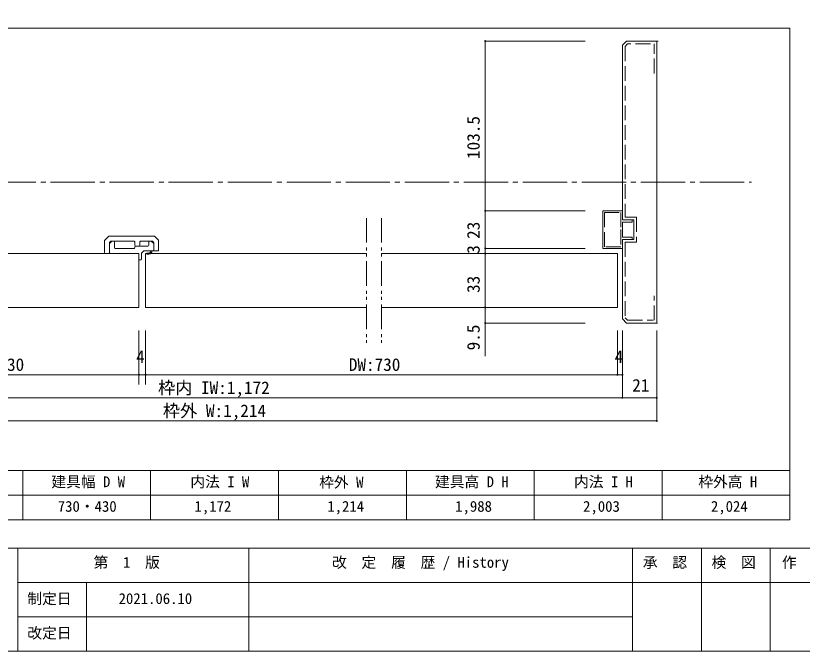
# Model space of a CAD drawing. Units: millimetres on the paper, enlarged 10 times, with parts at other scales. Extents: x -1985 to 2015, y -1370 to 1400.
# Drawn here: x -1179 to 420, y -1370 to -78 of the extents above; entities that cross this region are included whole.
import ezdxf
from ezdxf.enums import TextEntityAlignment as Align

# ---------------------------------------------------------------- set-up
doc = ezdxf.new("R2010")
doc.units = ezdxf.units.MM
doc.header["$LTSCALE"] = 10
doc.header["$PDMODE"] = 32
doc.header["$PDSIZE"] = 2
for name, pattern in [('CHAIN2', [12, 9, -1, 1, -1]), ('DASHED3', [4, 3, -1]), ('DOUBLE_CHAIN1', [8.8, 5, -1, 0.6, -0.6, 0.6, -1])]:
    doc.linetypes.add(name, pattern=pattern)
for name, color, linetype, lineweight in [('1-0_下線', 7, 'Continuous', 9), ('1-1_0', 7, 'Continuous', 18), ('2-0_18', 7, 'Continuous', 9)]:
    doc.layers.add(name, color=color, linetype=linetype, lineweight=lineweight)
doc.styles.add('ＭＳ ゴシック', font='')
doc.styles.get('ＭＳ ゴシック').set_extended_font_data('MS Gothic')

# ---------------------------------------------------------------- blocks, each defined once
blk = doc.blocks.new('A$C2F6970C9')
at = {"layer": '1-1_0'}
for p, q in [((0, 200), (30, 230)), ((0, 90), (0, 200)), ((30, 230), (60, 230)), ((60, 150), (60, 230)), ((480, 230), (510, 230)), ((480, 180), (480, 230)), ((510, 230), (540, 200)), ((540, 120), (540, 200)), ((70, 140), (300, 140)), ((310, 150), (310, 160)), ((320, 170), (470, 170)), ((392.93, 82.93), (417.07, 107.07)), ((424.14, 110), (530, 110)), ((10, 80), (350, 80)), ((360, 10), (360, 70)), ((370, 0), (380, 0)), ((390, 10), (390, 75.86)), ((480, 84), (461, 84)), ((480, 70), (461, 70))]:
    blk.add_line(p, q, dxfattribs=at)
for centre, radius, start, end in [((70, 150), 10, 180, 270), ((300, 150), 10, 270, 0), ((320, 160), 10, 90, 180), ((424.14, 100), 10, 90, 135), ((470, 180), 10, 270, 0), ((480, 110), 40, 270, 0), ((480, 110), 26, 270, 0), ((530, 120), 10, 270, 0), ((10, 90), 10, 180, 270), ((350, 70), 10, 0, 90), ((370, 10), 10, 180, 270), ((380, 10), 10, 270, 0), ((400, 75.86), 10, 135, 180), ((461, 77), 7, 90, 270)]:
    blk.add_arc(centre, radius, start, end, dxfattribs=at)
blk = doc.blocks.new('A$C6C1575FA')
at = {"layer": '1-1_0'}
for p, q in [((47.07, 207.07), (2.93, 162.93)), ((605.86, 210), (54.14, 210)), ((657.07, 162.93), (612.93, 207.07)), ((0, 155.86), (0, 10)), ((60, 131.01), (60, 10)), ((71.92, 147.07), (62.93, 138.08)), ((360, 150), (78.99, 150)), ((370, 140), (370, 100)), ((430, 100), (430, 140)), ((581.01, 150), (440, 150)), ((597.07, 138.08), (588.08, 147.07)), ((600, 40), (600, 131.01)), ((660, 40), (660, 155.86)), ((50, 0), (10, 0)), ((420, 90), (380, 90)), ((650, 30), (610, 30))]:
    blk.add_line(p, q, dxfattribs=at)
for centre, start, end in [((54.14, 200), 90, 135), ((605.86, 200), 45, 90), ((10, 155.86), 135, 180), ((70, 131.01), 135, 180), ((78.99, 140), 90, 135), ((360, 140), 0, 90), ((380, 100), 180, 270), ((420, 100), 270, 0), ((440, 140), 90, 180), ((581.01, 140), 45, 90), ((590, 131.01), 0, 45), ((650, 155.86), 0, 45), ((10, 10), 180, 270), ((50, 10), 270, 0), ((610, 40), 180, 270), ((650, 40), 270, 0)]:
    blk.add_arc(centre, 10, start, end, dxfattribs=at)

msp = doc.modelspace()

# ---------------------------------------------------------------- linework, layer by layer
at = {"layer": '1-0_下線'}
msp.add_line((395, -102.5), (-1935, -102.5), dxfattribs=at)
msp.add_lwpolyline([(-1935, -102.5), (395, -102.5), (395, -1002.5), (-1935, -1002.5)], close=True, dxfattribs=at)
msp.add_lwpolyline([(-1935, -102.5), (-1935, -1002.5), (395, -1002.5), (395, -102.5)], dxfattribs=at)
at = {"layer": '1-1_0', "lineweight": 9}
for p, q in [((395, -102.5), (-1935, -102.5)), ((395, -102.5), (-1935, -102.5)), ((395, -1002.5), (395, -102.5)), ((395, -1002.5), (-1935, -1002.5)), ((395, -1002.5), (-1935, -1002.5)), ((-1165, -1002.5), (-1165, -1102.5)), ((-905, -1002.5), (-905, -1102.5)), ((-645, -1002.5), (-645, -1102.5)), ((-385, -1002.5), (-385, -1102.5)), ((-125, -1002.5), (-125, -1102.5)), ((135, -1002.5), (135, -1102.5)), ((395, -1002.5), (395, -1102.5)), ((395, -1052.5), (-1935, -1052.5)), ((395, -1102.5), (-1935, -1102.5)), ((2015, -1160), (-1985, -1160)), ((-1175, -1160), (-1175, -1370)), ((-705, -1160), (-705, -1370)), ((75, -1160), (75, -1370)), ((215, -1160), (215, -1370)), ((355, -1160), (355, -1370)), ((2015, -1230), (-1175, -1230)), ((-1035, -1230), (-1035, -1370)), ((75, -1300), (-1175, -1300))]:
    msp.add_line(p, q, dxfattribs=at)
msp.add_lwpolyline([(-1985, -1370), (2015, -1370), (2015, 1400), (-1985, 1400)], close=True, dxfattribs=at)
at = {"layer": '2-0_18'}
for p, q in [((-224.69, -129.17), (-224.69, -769.8)), ((-21.35, -129.17), (-224.69, -129.17)), ((126.84, -129.17), (62.58, -129.17)), ((124.25, -702.5), (124.25, -129.17)), ((-21.35, -474.17), (-224.69, -474.17)), ((-21.35, -550.83), (-224.69, -550.83)), ((-21.35, -560.83), (-243.13, -560.83)), ((-21.35, -670.83), (-243.13, -670.83)), ((-21.35, -702.5), (-224.69, -702.5)), ((62.58, -702.5), (125.72, -702.5)), ((-928.61, -827.5), (-928.61, -717.5)), ((-928.61, -827.5), (-928.61, -717.5)), ((-915.28, -827.5), (-915.28, -717.5)), ((44.25, -807.5), (44.25, -717.5)), ((54.25, -854.6), (54.25, -717.5)), ((-1594.08, -807.5), (54.25, -807.5)), ((-1664.08, -854.6), (124.25, -854.6))]:
    msp.add_line(p, q, dxfattribs=at)
at = {"layer": '2-0_18', "linetype": 'DASHED3'}
for p, q in [((111.18, -134.72), (64.88, -134.72)), ((118.69, -194.72), (118.69, -134.72)), ((118.69, -696.94), (118.69, -646.94)), ((64.88, -696.94), (116.78, -696.94))]:
    msp.add_line(p, q, dxfattribs=at)
at = {"layer": '2-0_18', "linetype": 'CHAIN2'}
msp.add_line((-1708.24, -415.83), (316.68, -415.83), dxfattribs=at)
at = {"layer": '2-0_18', "linetype": 'DOUBLE_CHAIN1'}
for p, q in [((-466.15, -488.97), (-466.15, -742.7)), ((-466.15, -488.97), (-466.15, -742.7)), ((-435.7, -488.97), (-435.7, -742.7)), ((-435.7, -488.97), (-435.7, -742.7))]:
    msp.add_line(p, q, dxfattribs=at)
at = {"layer": '2-0_18', "lineweight": 18}
for p, q in [((-1200.46, -560.83), (-938.61, -560.83)), ((-928.61, -570.83), (-928.61, -670.83)), ((-915.28, -560.83), (-466.15, -560.83)), ((-915.28, -560.83), (-915.28, -670.83)), ((-1200.46, -670.83), (-928.61, -670.83)), ((-915.28, -670.83), (-466.15, -670.83)), ((-435.7, -670.83), (44.25, -670.83))]:
    msp.add_line(p, q, dxfattribs=at)
at = {"layer": '2-0_18'}
for points in [[(62.58, -129.17), (54.25, -137.5), (54.25, -492.5), (77.58, -492.5), (77.58, -532.5), (54.25, -532.5), (54.25, -694.17), (62.58, -702.5)], [(54.25, -550.83), (54.25, -532.5), (74.25, -532.5), (74.25, -527.5), (54.25, -527.5), (54.25, -497.5), (74.25, -497.5), (74.25, -492.5), (54.25, -492.5), (54.25, -474.17), (14.25, -474.17), (14.25, -550.83)], [(74.25, -492.5), (54.25, -492.5), (74.25, -492.5)], [(-1664.08, -901.45), (124.25, -901.45), (124.25, -717.5)]]:
    msp.add_lwpolyline(points, dxfattribs=at)
at = {"layer": '2-0_18', "linetype": 'DASHED3'}
for points in [[(64.88, -134.72), (59.81, -139.8), (59.81, -486.94), (83.14, -486.94), (83.14, -538.06), (59.81, -538.06), (59.81, -691.87), (64.88, -696.94)], [(17.58, -547.5), (17.58, -477.5), (50.92, -477.5), (50.92, -512.5), (50.92, -547.5)]]:
    msp.add_lwpolyline(points, dxfattribs=at)
at = {"layer": '2-0_18'}
msp.add_lwpolyline([(14.25, -474.17), (14.25, -550.83), (54.25, -550.83), (54.25, -532.5), (74.25, -532.5), (74.25, -527.5), (54.25, -527.5), (54.25, -497.5), (74.25, -497.5), (74.25, -492.5), (54.25, -492.5), (54.25, -474.17)], close=True, dxfattribs=at)
at = {"layer": '2-0_18', "linetype": 'DASHED3'}
msp.add_lwpolyline([(50.92, -512.5), (50.92, -547.5), (17.58, -547.5), (17.58, -477.5), (50.92, -477.5)], close=True, dxfattribs=at)
at = {"layer": '2-0_18', "lineweight": 18}
msp.add_lwpolyline([(-435.7, -560.83), (44.25, -560.83), (44.25, -670.83)], dxfattribs=at)
at = {"layer": '2-0_18'}
for p in [(-224.69, -129.17), (-224.69, -129.17), (-224.69, -474.17), (-224.69, -474.17), (-224.69, -550.83), (-224.69, -550.83), (-224.69, -550.83), (-224.69, -560.83), (-224.69, -560.83), (-224.69, -670.83), (-224.69, -670.83), (-224.69, -702.5), (-224.69, -702.5), (-928.61, -807.5), (-915.28, -807.5), (44.25, -807.5), (54.25, -807.5), (54.25, -854.6), (124.25, -854.6), (124.25, -901.45)]:
    msp.add_point(p, dxfattribs=at)

# ---------------------------------------------------------------- block references
at = {"layer": '2-0_18', "xscale": 0.1666667, "yscale": 0.1666667}
for name, p in [('A$C6C1575FA', (-998.61, -560.83)), ('A$C2F6970C9', (-988.61, -574.17))]:
    msp.add_blockref(name, p, dxfattribs=at)

# ---------------------------------------------------------------- texts
at = {"layer": '1-1_0', "style": 'ＭＳ ゴシック'}
for s, p in [('建具幅 D W', (-1106.7, -1042.9)), ('内法 I W', (-824.13, -1042.9)), ('枠外 W', (-562.08, -1043.67)), ('建具高 D H', (-326.7, -1042.9)), ('内法 I H', (-44.13, -1042.9)), ('枠外高 H', (208.69, -1042.9)), ('730・430', (-1093.67, -1092.9)), ('1,172', (-815.67, -1092.9)), ('1,214', (-545.67, -1092.9)), ('1,988', (-285.67, -1092.9)), ('2,003', (-25.67, -1092.9)), ('2,024', (234.33, -1092.9)), ('第\u30001\u3000版', (-1020.97, -1206.71)), ('改\u3000定\u3000履\u3000歴 / History', (-536.02, -1206.71)), ('承\u3000認', (95.74, -1206.71)), ('検\u3000図', (235.6, -1206.71)), ('作\u3000成', (378.67, -1206.71)), ('制定日', (-1155.61, -1280.42)), ('2021.06.10', (-970, -1280.42)), ('改定日', (-1155.61, -1350.42))]:
    msp.add_text(s, height=21.99, dxfattribs=at).set_placement(p, align=Align.BOTTOM_LEFT)
at = {"layer": '2-0_18', "style": 'ＭＳ ゴシック'}
for s, p in [('103.5', (-228.15, -368.78)), ('23', (-228.15, -531.35)), ('3', (-228.15, -561.59)), ('33', (-228.15, -641.28)), ('9.5', (-228.15, -758.01))]:
    msp.add_text(s, height=25.66, rotation=90, dxfattribs=at).set_placement(p, align=Align.BOTTOM_LEFT)
for s, p in [('4', (-934.36, -791.43)), ('4', (38.5, -791.43)), ('DW:430', (-1266.69, -807.5)), ('DW:730', (-501.92, -807.5)), ('枠内 IW:1,172', (-889.91, -854.6)), ('21', (74.25, -849.6)), ('枠外 W:1,214', (-879.91, -901.45))]:
    msp.add_text(s, height=25.66, dxfattribs=at).set_placement(p, align=Align.BOTTOM_LEFT)

doc.saveas('drawing.dxf')
